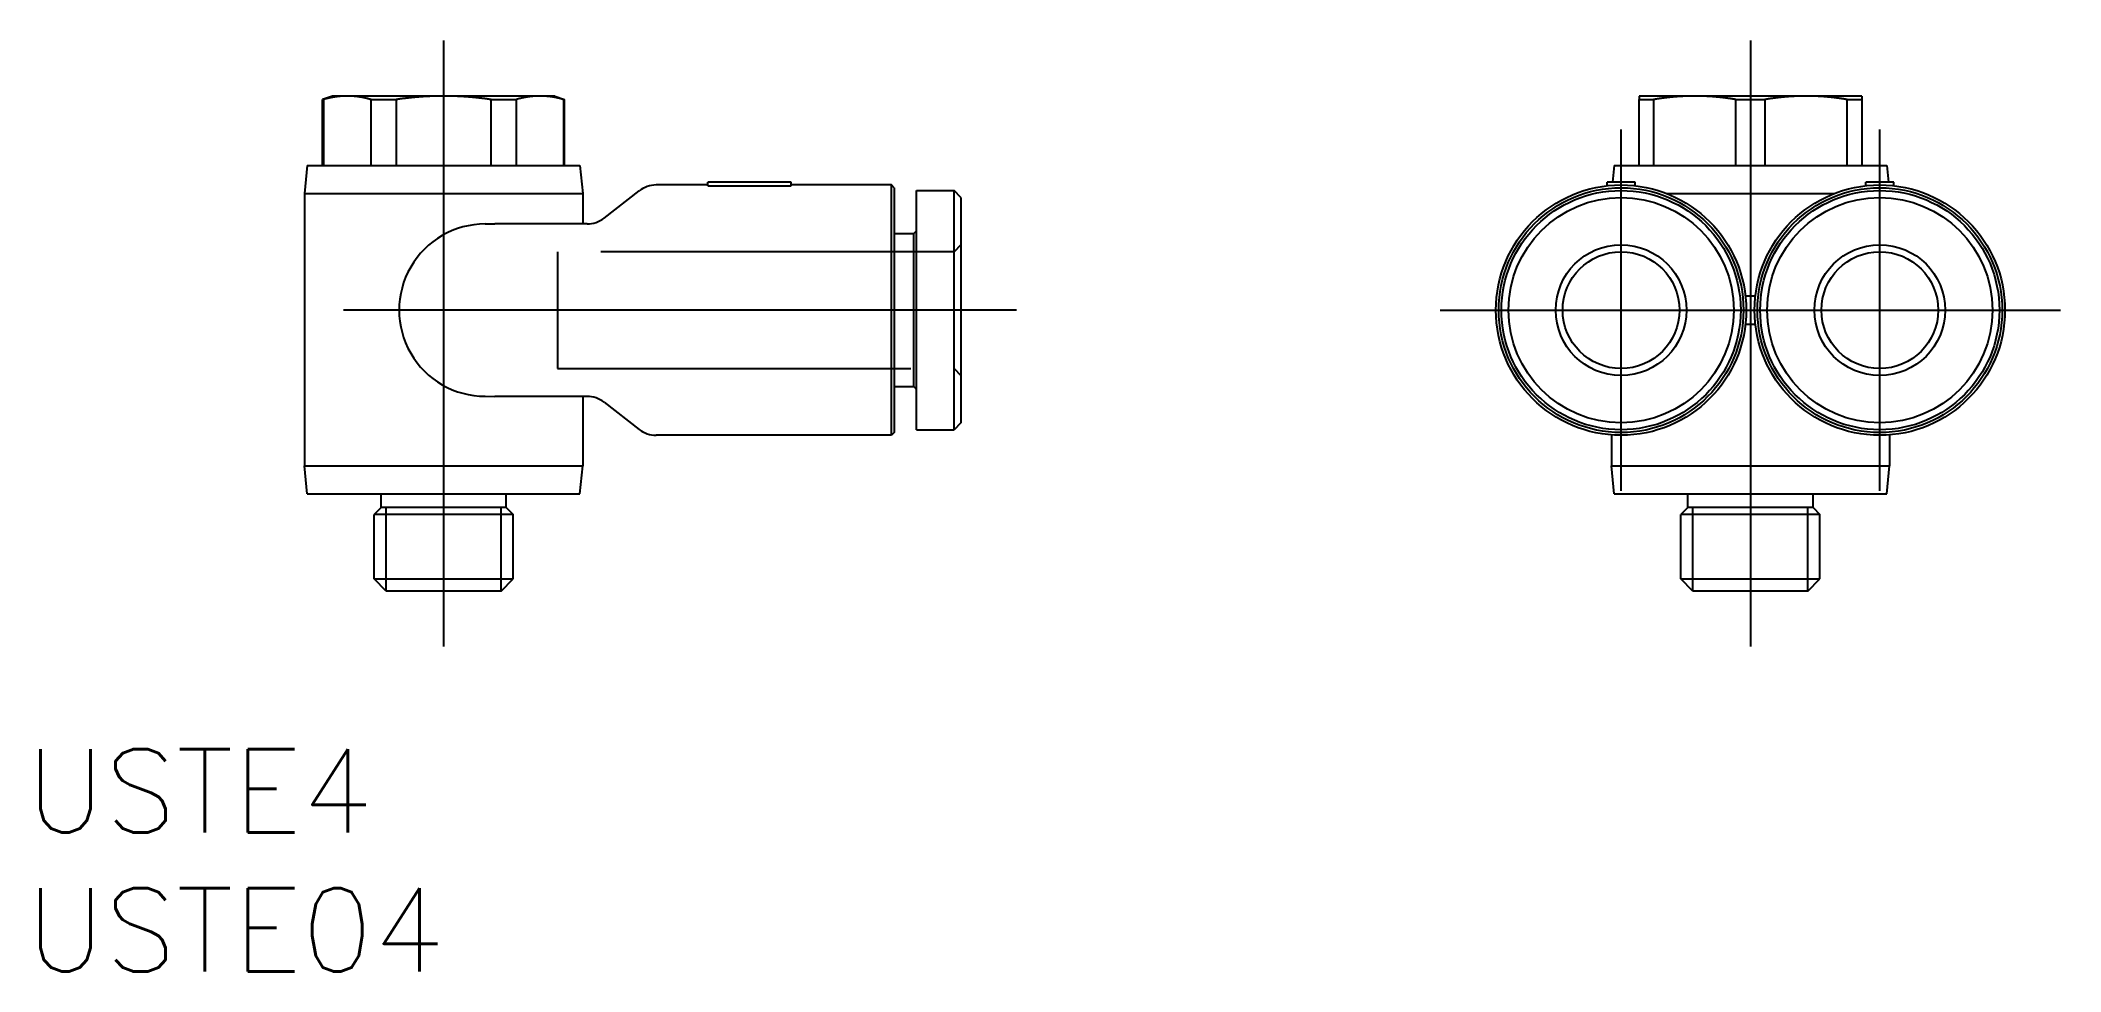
# Model space of a CAD drawing. Extents: x -33.1 to 39.5, y -23.8 to 9.7.
import ezdxf

# ---------------------------------------------------------------- set-up
doc = ezdxf.new("R2010")
doc.units = 0
doc.linetypes.add('CENTER', pattern=[50.8, 31.75, -6.35, 6.35, -6.35])
doc.linetypes.add('DASHED', pattern=[19.05, 12.7, -6.35])
doc.layers.get('0').update_dxf_attribs({"linetype": 'CONTINUOUS'})
doc.layers.add('CENTER', color=1, linetype='CENTER')
doc.styles.get("Standard").update_dxf_attribs({"font": 'txt.shx', "height": 3, "bigfont": 'bigfont.shx'})

msp = doc.modelspace()

# ---------------------------------------------------------------- linework, layer by layer
at = {"color": 7, "linetype": 'CONTINUOUS'}
for p, q in [((-22.6, 7.7), (-22.95, 7.573)), ((-22.95, 5.2), (-22.95, 7.573)), ((-22.95, 7.573), (-22.919, 7.573)), ((-22.919, 7.573), (-22.919, 5.2)), ((-22.064, 7.7), (-22.6, 7.7)), ((-18.6, 7.7), (-22.064, 7.7)), ((-21.209, 5.2), (-21.209, 7.573)), ((-21.209, 7.573), (-20.31, 7.573)), ((-20.31, 7.573), (-20.31, 5.2)), ((-15.136, 7.7), (-18.6, 7.7)), ((-16.89, 5.2), (-16.89, 7.573)), ((-16.89, 7.573), (-15.991, 7.573)), ((-15.991, 7.573), (-15.991, 5.2)), ((-14.6, 7.7), (-15.136, 7.7)), ((-14.6, 7.7), (-14.25, 7.573)), ((-14.281, 5.2), (-14.281, 7.573)), ((-14.281, 7.573), (-14.25, 7.573)), ((-14.25, 5.2), (-14.25, 7.573)), ((26.381, 7.7), (24.381, 7.7)), ((24.381, 7.7), (24.381, 7.573)), ((24.381, 5.2), (24.381, 7.573)), ((24.381, 7.573), (24.9, 7.573)), ((24.9, 7.573), (24.9, 5.2)), ((30.381, 7.7), (26.381, 7.7)), ((27.861, 5.2), (27.861, 7.573)), ((27.861, 7.573), (28.9, 7.573)), ((28.9, 7.573), (28.9, 5.2)), ((32.381, 7.7), (30.381, 7.7)), ((31.861, 5.2), (31.861, 7.573)), ((31.861, 7.573), (32.381, 7.573)), ((32.381, 7.7), (32.381, 7.573)), ((32.381, 7.573), (32.381, 5.2)), ((-23.5, 5.2), (-23.6, 4.2)), ((-23.5, 5.2), (-13.7, 5.2)), ((-13.7, 5.2), (-13.6, 4.2)), ((23.481, 5.2), (23.421, 4.6)), ((23.481, 5.2), (33.281, 5.2)), ((33.281, 5.2), (33.341, 4.6)), ((-9.1, 4.5), (-10.957, 4.5)), ((-6.1, 4.6), (-9.1, 4.6)), ((-9.1, 4.472), (-9.1, 4.6)), ((-9.1, 4.472), (-6.1, 4.472)), ((-6.1, 4.472), (-6.1, 4.6)), ((-2.5, 4.5), (-6.1, 4.5)), ((-2.5, -4.5), (-2.5, 4.5)), ((-2.4, 4.4), (-2.5, 4.5)), ((-2.4, 4.4), (-2.4, -4.4)), ((24.231, 4.6), (23.231, 4.6)), ((23.231, 4.472), (23.231, 4.6)), ((24.231, 4.472), (24.231, 4.6)), ((33.531, 4.6), (32.531, 4.6)), ((32.531, 4.472), (32.531, 4.6)), ((33.531, 4.472), (33.531, 4.6)), ((-23.6, 4.2), (-23.6, -5.6)), ((-23.6, 4.2), (-13.6, 4.2)), ((-13.6, 4.2), (-13.6, 3.1)), ((-12.829, 3.311), (-11.571, 4.289)), ((-1.6, -4.3), (-1.6, 4.3)), ((-1.6, 4.3), (-0.25, 4.3)), ((-0.25, -4.3), (-0.25, 4.3)), ((0, 4.05), (-0.25, 4.3)), ((0, 4.05), (0, -4.05)), ((25.346, 4.2), (31.415, 4.2)), ((-17.1, 3.098), (-16.762, 3.1)), ((-13.443, 3.1), (-16.762, 3.1)), ((-2.4, 2.75), (-1.7, 2.75)), ((-1.7, 2.75), (-1.6, 2.85)), ((-1.7, -2.75), (-1.7, 2.75)), ((28.559, 0.5), (28.203, 0.5)), ((28.203, -0.5), (28.559, -0.5)), ((-2.4, -2.75), (-1.7, -2.75)), ((-1.7, -2.75), (-1.6, -2.85)), ((-17.1, -3.098), (-16.762, -3.1)), ((-13.443, -3.1), (-16.762, -3.1)), ((-13.6, -3.1), (-13.6, -5.6)), ((-12.829, -3.311), (-11.571, -4.289)), ((-1.6, -4.3), (-0.25, -4.3)), ((0, -4.05), (-0.25, -4.3)), ((-2.5, -4.5), (-10.957, -4.5)), ((-2.4, -4.4), (-2.5, -4.5)), ((23.381, -4.486), (23.381, -5.6)), ((33.381, -4.486), (33.381, -5.6)), ((-23.6, -5.6), (-13.6, -5.6)), ((-23.5, -6.6), (-23.6, -5.6)), ((-13.7, -6.6), (-13.6, -5.6)), ((23.381, -5.6), (33.381, -5.6)), ((23.481, -6.6), (23.381, -5.6)), ((33.281, -6.6), (33.381, -5.6)), ((-23.5, -6.6), (-13.7, -6.6)), ((-20.85, -7.1), (-21.1, -7.35)), ((-20.85, -7.1), (-20.85, -6.6)), ((-16.35, -7.1), (-20.85, -7.1)), ((-16.35, -7.1), (-16.35, -6.6)), ((-16.35, -7.1), (-16.1, -7.35)), ((23.481, -6.6), (33.281, -6.6)), ((26.131, -7.1), (25.881, -7.35)), ((26.131, -7.1), (26.131, -6.6)), ((30.631, -7.1), (26.131, -7.1)), ((30.631, -7.1), (30.631, -6.6)), ((30.631, -7.1), (30.881, -7.35)), ((-16.1, -7.35), (-21.1, -7.35)), ((-21.1, -9.667), (-21.1, -7.35)), ((-16.1, -9.667), (-16.1, -7.35)), ((30.881, -7.35), (25.881, -7.35)), ((25.881, -9.667), (25.881, -7.35)), ((30.881, -9.667), (30.881, -7.35)), ((-21.1, -9.667), (-16.1, -9.667)), ((-20.667, -10.1), (-21.1, -9.667)), ((-16.533, -10.1), (-20.667, -10.1)), ((-16.533, -10.1), (-16.1, -9.667)), ((25.881, -9.667), (30.881, -9.667)), ((26.314, -10.1), (25.881, -9.667)), ((30.448, -10.1), (26.314, -10.1)), ((30.448, -10.1), (30.881, -9.667))]:
    msp.add_line(p, q, dxfattribs=at)
at = {"color": 3, "linetype": 'DASHED'}
for p, q in [((0, 2.35), (-0.25, 2.1)), ((-0.25, 2.1), (-14.5, 2.1)), ((-14.5, 2.1), (-14.5, -2.1)), ((-14.5, -2.1), (-0.25, -2.1)), ((-0.25, -2.1), (0, -2.35))]:
    msp.add_line(p, q, dxfattribs=at)
at = {"color": 3, "linetype": 'CONTINUOUS'}
for p, q in [((-20.667, -10.1), (-20.667, -7.1)), ((-16.533, -10.1), (-16.533, -7.1)), ((26.314, -10.1), (26.314, -7.1)), ((30.448, -10.1), (30.448, -7.1))]:
    msp.add_line(p, q, dxfattribs=at)
at = {"color": 7}
for points in [[(-22.064, 7.7, 0), (-22.073, 7.7, 0), (-22.082, 7.7, 0), (-22.091, 7.7, 0), (-22.101, 7.7, 0), (-22.11, 7.7, 0), (-22.119, 7.699, 0), (-22.128, 7.699, 0), (-22.137, 7.699, 0), (-22.146, 7.699, 0), (-22.155, 7.699, 0), (-22.164, 7.698, 0), (-22.173, 7.698, 0), (-22.182, 7.697, 0), (-22.191, 7.697, 0), (-22.2, 7.697, 0), (-22.209, 7.696, 0), (-22.218, 7.696, 0), (-22.227, 7.695, 0), (-22.236, 7.695, 0), (-22.245, 7.694, 0), (-22.254, 7.693, 0), (-22.263, 7.693, 0), (-22.272, 7.692, 0), (-22.281, 7.691, 0), (-22.29, 7.691, 0), (-22.299, 7.69, 0), (-22.308, 7.689, 0), (-22.317, 7.688, 0), (-22.326, 7.688, 0), (-22.334, 7.687, 0), (-22.343, 7.686, 0), (-22.352, 7.685, 0), (-22.361, 7.684, 0), (-22.37, 7.683, 0), (-22.379, 7.682, 0), (-22.388, 7.681, 0), (-22.397, 7.68, 0), (-22.406, 7.679, 0), (-22.415, 7.678, 0), (-22.424, 7.677, 0), (-22.432, 7.676, 0), (-22.441, 7.674, 0), (-22.45, 7.673, 0), (-22.459, 7.672, 0), (-22.468, 7.671, 0), (-22.477, 7.669, 0), (-22.486, 7.668, 0), (-22.495, 7.667, 0), (-22.504, 7.665, 0), (-22.512, 7.664, 0), (-22.521, 7.662, 0), (-22.53, 7.661, 0), (-22.539, 7.659, 0), (-22.548, 7.658, 0), (-22.557, 7.656, 0), (-22.566, 7.655, 0), (-22.575, 7.653, 0), (-22.584, 7.652, 0), (-22.593, 7.65, 0), (-22.602, 7.648, 0), (-22.611, 7.647, 0), (-22.62, 7.645, 0), (-22.629, 7.643, 0), (-22.637, 7.641, 0), (-22.646, 7.64, 0), (-22.655, 7.638, 0), (-22.664, 7.636, 0), (-22.673, 7.634, 0), (-22.682, 7.632, 0), (-22.691, 7.63, 0), (-22.7, 7.628, 0), (-22.709, 7.626, 0), (-22.718, 7.624, 0), (-22.727, 7.622, 0), (-22.736, 7.62, 0), (-22.745, 7.618, 0), (-22.755, 7.616, 0), (-22.764, 7.614, 0), (-22.773, 7.611, 0), (-22.782, 7.609, 0), (-22.791, 7.607, 0), (-22.8, 7.605, 0), (-22.809, 7.602, 0), (-22.818, 7.6, 0), (-22.827, 7.598, 0), (-22.836, 7.595, 0), (-22.845, 7.593, 0), (-22.855, 7.59, 0), (-22.864, 7.588, 0), (-22.873, 7.585, 0), (-22.882, 7.583, 0), (-22.891, 7.58, 0), (-22.9, 7.578, 0), (-22.91, 7.575, 0), (-22.919, 7.573, 0)], [(-21.209, 7.573, 0), (-21.219, 7.575, 0), (-21.228, 7.578, 0), (-21.237, 7.58, 0), (-21.246, 7.583, 0), (-21.255, 7.585, 0), (-21.265, 7.588, 0), (-21.274, 7.59, 0), (-21.283, 7.593, 0), (-21.292, 7.595, 0), (-21.301, 7.598, 0), (-21.31, 7.6, 0), (-21.319, 7.602, 0), (-21.328, 7.605, 0), (-21.337, 7.607, 0), (-21.346, 7.609, 0), (-21.356, 7.611, 0), (-21.365, 7.614, 0), (-21.374, 7.616, 0), (-21.383, 7.618, 0), (-21.392, 7.62, 0), (-21.401, 7.622, 0), (-21.41, 7.624, 0), (-21.419, 7.626, 0), (-21.428, 7.628, 0), (-21.437, 7.63, 0), (-21.446, 7.632, 0), (-21.455, 7.634, 0), (-21.464, 7.636, 0), (-21.473, 7.638, 0), (-21.482, 7.64, 0), (-21.491, 7.641, 0), (-21.5, 7.643, 0), (-21.509, 7.645, 0), (-21.517, 7.647, 0), (-21.526, 7.648, 0), (-21.535, 7.65, 0), (-21.544, 7.652, 0), (-21.553, 7.653, 0), (-21.562, 7.655, 0), (-21.571, 7.656, 0), (-21.58, 7.658, 0), (-21.589, 7.659, 0), (-21.598, 7.661, 0), (-21.607, 7.662, 0), (-21.616, 7.664, 0), (-21.625, 7.665, 0), (-21.634, 7.667, 0), (-21.642, 7.668, 0), (-21.651, 7.669, 0), (-21.66, 7.671, 0), (-21.669, 7.672, 0), (-21.678, 7.673, 0), (-21.687, 7.674, 0), (-21.696, 7.676, 0), (-21.705, 7.677, 0), (-21.714, 7.678, 0), (-21.723, 7.679, 0), (-21.731, 7.68, 0), (-21.74, 7.681, 0), (-21.749, 7.682, 0), (-21.758, 7.683, 0), (-21.767, 7.684, 0), (-21.776, 7.685, 0), (-21.785, 7.686, 0), (-21.794, 7.687, 0), (-21.803, 7.688, 0), (-21.812, 7.688, 0), (-21.821, 7.689, 0), (-21.829, 7.69, 0), (-21.838, 7.691, 0), (-21.847, 7.691, 0), (-21.856, 7.692, 0), (-21.865, 7.693, 0), (-21.874, 7.693, 0), (-21.883, 7.694, 0), (-21.892, 7.695, 0), (-21.901, 7.695, 0), (-21.91, 7.696, 0), (-21.919, 7.696, 0), (-21.928, 7.697, 0), (-21.937, 7.697, 0), (-21.946, 7.697, 0), (-21.955, 7.698, 0), (-21.964, 7.698, 0), (-21.973, 7.699, 0), (-21.982, 7.699, 0), (-21.991, 7.699, 0), (-22, 7.699, 0), (-22.009, 7.699, 0), (-22.018, 7.7, 0), (-22.028, 7.7, 0), (-22.037, 7.7, 0), (-22.046, 7.7, 0), (-22.055, 7.7, 0), (-22.064, 7.7, 0)], [(-18.6, 7.7, 0), (-18.618, 7.7, 0), (-18.637, 7.7, 0), (-18.655, 7.7, 0), (-18.673, 7.7, 0), (-18.691, 7.7, 0), (-18.709, 7.699, 0), (-18.727, 7.699, 0), (-18.745, 7.699, 0), (-18.764, 7.699, 0), (-18.782, 7.699, 0), (-18.8, 7.698, 0), (-18.818, 7.698, 0), (-18.836, 7.697, 0), (-18.854, 7.697, 0), (-18.872, 7.697, 0), (-18.89, 7.696, 0), (-18.908, 7.696, 0), (-18.926, 7.695, 0), (-18.944, 7.695, 0), (-18.962, 7.694, 0), (-18.98, 7.693, 0), (-18.998, 7.693, 0), (-19.015, 7.692, 0), (-19.033, 7.691, 0), (-19.051, 7.691, 0), (-19.069, 7.69, 0), (-19.087, 7.689, 0), (-19.105, 7.688, 0), (-19.123, 7.688, 0), (-19.141, 7.687, 0), (-19.158, 7.686, 0), (-19.176, 7.685, 0), (-19.194, 7.684, 0), (-19.212, 7.683, 0), (-19.23, 7.682, 0), (-19.247, 7.681, 0), (-19.265, 7.68, 0), (-19.283, 7.679, 0), (-19.301, 7.678, 0), (-19.319, 7.677, 0), (-19.337, 7.676, 0), (-19.354, 7.674, 0), (-19.372, 7.673, 0), (-19.39, 7.672, 0), (-19.408, 7.671, 0), (-19.426, 7.669, 0), (-19.443, 7.668, 0), (-19.461, 7.667, 0), (-19.479, 7.665, 0), (-19.497, 7.664, 0), (-19.515, 7.662, 0), (-19.532, 7.661, 0), (-19.55, 7.659, 0), (-19.568, 7.658, 0), (-19.586, 7.656, 0), (-19.604, 7.655, 0), (-19.622, 7.653, 0), (-19.64, 7.652, 0), (-19.657, 7.65, 0), (-19.675, 7.648, 0), (-19.693, 7.647, 0), (-19.711, 7.645, 0), (-19.729, 7.643, 0), (-19.747, 7.641, 0), (-19.765, 7.64, 0), (-19.783, 7.638, 0), (-19.801, 7.636, 0), (-19.819, 7.634, 0), (-19.837, 7.632, 0), (-19.855, 7.63, 0), (-19.873, 7.628, 0), (-19.891, 7.626, 0), (-19.909, 7.624, 0), (-19.927, 7.622, 0), (-19.945, 7.62, 0), (-19.963, 7.618, 0), (-19.981, 7.616, 0), (-19.999, 7.614, 0), (-20.017, 7.611, 0), (-20.035, 7.609, 0), (-20.053, 7.607, 0), (-20.072, 7.605, 0), (-20.09, 7.602, 0), (-20.108, 7.6, 0), (-20.126, 7.598, 0), (-20.144, 7.595, 0), (-20.163, 7.593, 0), (-20.181, 7.59, 0), (-20.199, 7.588, 0), (-20.218, 7.585, 0), (-20.236, 7.583, 0), (-20.254, 7.58, 0), (-20.273, 7.578, 0), (-20.291, 7.575, 0), (-20.309, 7.573, 0)], [(-16.89, 7.573, 0), (-16.909, 7.575, 0), (-16.927, 7.578, 0), (-16.946, 7.58, 0), (-16.964, 7.583, 0), (-16.983, 7.585, 0), (-17.001, 7.588, 0), (-17.019, 7.59, 0), (-17.037, 7.593, 0), (-17.056, 7.595, 0), (-17.074, 7.598, 0), (-17.092, 7.6, 0), (-17.11, 7.602, 0), (-17.128, 7.605, 0), (-17.147, 7.607, 0), (-17.165, 7.609, 0), (-17.183, 7.611, 0), (-17.201, 7.614, 0), (-17.219, 7.616, 0), (-17.237, 7.618, 0), (-17.255, 7.62, 0), (-17.273, 7.622, 0), (-17.291, 7.624, 0), (-17.309, 7.626, 0), (-17.327, 7.628, 0), (-17.345, 7.63, 0), (-17.363, 7.632, 0), (-17.381, 7.634, 0), (-17.399, 7.636, 0), (-17.417, 7.638, 0), (-17.435, 7.64, 0), (-17.453, 7.641, 0), (-17.471, 7.643, 0), (-17.489, 7.645, 0), (-17.507, 7.647, 0), (-17.525, 7.648, 0), (-17.543, 7.65, 0), (-17.561, 7.652, 0), (-17.578, 7.653, 0), (-17.596, 7.655, 0), (-17.614, 7.656, 0), (-17.632, 7.658, 0), (-17.65, 7.659, 0), (-17.668, 7.661, 0), (-17.685, 7.662, 0), (-17.703, 7.664, 0), (-17.721, 7.665, 0), (-17.739, 7.667, 0), (-17.757, 7.668, 0), (-17.774, 7.669, 0), (-17.792, 7.671, 0), (-17.81, 7.672, 0), (-17.828, 7.673, 0), (-17.846, 7.674, 0), (-17.863, 7.676, 0), (-17.881, 7.677, 0), (-17.899, 7.678, 0), (-17.917, 7.679, 0), (-17.935, 7.68, 0), (-17.953, 7.681, 0), (-17.97, 7.682, 0), (-17.988, 7.683, 0), (-18.006, 7.684, 0), (-18.024, 7.685, 0), (-18.042, 7.686, 0), (-18.059, 7.687, 0), (-18.077, 7.688, 0), (-18.095, 7.688, 0), (-18.113, 7.689, 0), (-18.131, 7.69, 0), (-18.149, 7.691, 0), (-18.167, 7.691, 0), (-18.184, 7.692, 0), (-18.202, 7.693, 0), (-18.22, 7.693, 0), (-18.238, 7.694, 0), (-18.256, 7.695, 0), (-18.274, 7.695, 0), (-18.292, 7.696, 0), (-18.31, 7.696, 0), (-18.328, 7.697, 0), (-18.346, 7.697, 0), (-18.364, 7.697, 0), (-18.382, 7.698, 0), (-18.4, 7.698, 0), (-18.418, 7.699, 0), (-18.436, 7.699, 0), (-18.454, 7.699, 0), (-18.473, 7.699, 0), (-18.491, 7.699, 0), (-18.509, 7.7, 0), (-18.527, 7.7, 0), (-18.545, 7.7, 0), (-18.564, 7.7, 0), (-18.582, 7.7, 0), (-18.6, 7.7, 0)], [(-15.136, 7.7, 0), (-15.145, 7.7, 0), (-15.154, 7.7, 0), (-15.163, 7.7, 0), (-15.172, 7.7, 0), (-15.181, 7.7, 0), (-15.191, 7.699, 0), (-15.2, 7.699, 0), (-15.209, 7.699, 0), (-15.218, 7.699, 0), (-15.227, 7.699, 0), (-15.236, 7.698, 0), (-15.245, 7.698, 0), (-15.254, 7.697, 0), (-15.263, 7.697, 0), (-15.272, 7.697, 0), (-15.281, 7.696, 0), (-15.29, 7.696, 0), (-15.299, 7.695, 0), (-15.308, 7.695, 0), (-15.317, 7.694, 0), (-15.326, 7.693, 0), (-15.335, 7.693, 0), (-15.344, 7.692, 0), (-15.353, 7.691, 0), (-15.361, 7.691, 0), (-15.37, 7.69, 0), (-15.379, 7.689, 0), (-15.388, 7.688, 0), (-15.397, 7.688, 0), (-15.406, 7.687, 0), (-15.415, 7.686, 0), (-15.424, 7.685, 0), (-15.433, 7.684, 0), (-15.442, 7.683, 0), (-15.451, 7.682, 0), (-15.46, 7.681, 0), (-15.469, 7.68, 0), (-15.477, 7.679, 0), (-15.486, 7.678, 0), (-15.495, 7.677, 0), (-15.504, 7.676, 0), (-15.513, 7.674, 0), (-15.522, 7.673, 0), (-15.531, 7.672, 0), (-15.54, 7.671, 0), (-15.549, 7.669, 0), (-15.558, 7.668, 0), (-15.566, 7.667, 0), (-15.575, 7.665, 0), (-15.584, 7.664, 0), (-15.593, 7.662, 0), (-15.602, 7.661, 0), (-15.611, 7.659, 0), (-15.62, 7.658, 0), (-15.629, 7.656, 0), (-15.638, 7.655, 0), (-15.647, 7.653, 0), (-15.656, 7.652, 0), (-15.665, 7.65, 0), (-15.674, 7.648, 0), (-15.682, 7.647, 0), (-15.691, 7.645, 0), (-15.7, 7.643, 0), (-15.709, 7.641, 0), (-15.718, 7.64, 0), (-15.727, 7.638, 0), (-15.736, 7.636, 0), (-15.745, 7.634, 0), (-15.754, 7.632, 0), (-15.763, 7.63, 0), (-15.772, 7.628, 0), (-15.781, 7.626, 0), (-15.79, 7.624, 0), (-15.799, 7.622, 0), (-15.808, 7.62, 0), (-15.817, 7.618, 0), (-15.826, 7.616, 0), (-15.835, 7.614, 0), (-15.844, 7.611, 0), (-15.854, 7.609, 0), (-15.863, 7.607, 0), (-15.872, 7.605, 0), (-15.881, 7.602, 0), (-15.89, 7.6, 0), (-15.899, 7.598, 0), (-15.908, 7.595, 0), (-15.917, 7.593, 0), (-15.926, 7.59, 0), (-15.935, 7.588, 0), (-15.945, 7.585, 0), (-15.954, 7.583, 0), (-15.963, 7.58, 0), (-15.972, 7.578, 0), (-15.981, 7.575, 0), (-15.991, 7.573, 0)], [(-14.281, 7.573, 0), (-14.29, 7.575, 0), (-14.3, 7.578, 0), (-14.309, 7.58, 0), (-14.318, 7.583, 0), (-14.327, 7.585, 0), (-14.336, 7.588, 0), (-14.345, 7.59, 0), (-14.355, 7.593, 0), (-14.364, 7.595, 0), (-14.373, 7.598, 0), (-14.382, 7.6, 0), (-14.391, 7.602, 0), (-14.4, 7.605, 0), (-14.409, 7.607, 0), (-14.418, 7.609, 0), (-14.427, 7.611, 0), (-14.436, 7.614, 0), (-14.445, 7.616, 0), (-14.454, 7.618, 0), (-14.464, 7.62, 0), (-14.473, 7.622, 0), (-14.482, 7.624, 0), (-14.491, 7.626, 0), (-14.5, 7.628, 0), (-14.509, 7.63, 0), (-14.518, 7.632, 0), (-14.527, 7.634, 0), (-14.536, 7.636, 0), (-14.544, 7.638, 0), (-14.553, 7.64, 0), (-14.562, 7.641, 0), (-14.571, 7.643, 0), (-14.58, 7.645, 0), (-14.589, 7.647, 0), (-14.598, 7.648, 0), (-14.607, 7.65, 0), (-14.616, 7.652, 0), (-14.625, 7.653, 0), (-14.634, 7.655, 0), (-14.643, 7.656, 0), (-14.652, 7.658, 0), (-14.661, 7.659, 0), (-14.67, 7.661, 0), (-14.679, 7.662, 0), (-14.688, 7.664, 0), (-14.696, 7.665, 0), (-14.705, 7.667, 0), (-14.714, 7.668, 0), (-14.723, 7.669, 0), (-14.732, 7.671, 0), (-14.741, 7.672, 0), (-14.75, 7.673, 0), (-14.759, 7.674, 0), (-14.768, 7.676, 0), (-14.777, 7.677, 0), (-14.785, 7.678, 0), (-14.794, 7.679, 0), (-14.803, 7.68, 0), (-14.812, 7.681, 0), (-14.821, 7.682, 0), (-14.83, 7.683, 0), (-14.839, 7.684, 0), (-14.848, 7.685, 0), (-14.857, 7.686, 0), (-14.866, 7.687, 0), (-14.874, 7.688, 0), (-14.883, 7.688, 0), (-14.892, 7.689, 0), (-14.901, 7.69, 0), (-14.91, 7.691, 0), (-14.919, 7.691, 0), (-14.928, 7.692, 0), (-14.937, 7.693, 0), (-14.946, 7.693, 0), (-14.955, 7.694, 0), (-14.964, 7.695, 0), (-14.973, 7.695, 0), (-14.982, 7.696, 0), (-14.991, 7.696, 0), (-15, 7.697, 0), (-15.009, 7.697, 0), (-15.018, 7.697, 0), (-15.027, 7.698, 0), (-15.036, 7.698, 0), (-15.045, 7.699, 0), (-15.054, 7.699, 0), (-15.063, 7.699, 0), (-15.072, 7.699, 0), (-15.081, 7.699, 0), (-15.09, 7.7, 0), (-15.099, 7.7, 0), (-15.108, 7.7, 0), (-15.118, 7.7, 0), (-15.127, 7.7, 0), (-15.136, 7.7, 0)], [(26.381, 7.7, 0), (26.365, 7.7, 0), (26.349, 7.7, 0), (26.334, 7.7, 0), (26.318, 7.7, 0), (26.302, 7.7, 0), (26.286, 7.699, 0), (26.271, 7.699, 0), (26.255, 7.699, 0), (26.239, 7.699, 0), (26.224, 7.699, 0), (26.208, 7.698, 0), (26.192, 7.698, 0), (26.177, 7.697, 0), (26.161, 7.697, 0), (26.145, 7.697, 0), (26.13, 7.696, 0), (26.114, 7.696, 0), (26.099, 7.695, 0), (26.083, 7.695, 0), (26.068, 7.694, 0), (26.052, 7.693, 0), (26.037, 7.693, 0), (26.021, 7.692, 0), (26.006, 7.691, 0), (25.99, 7.691, 0), (25.975, 7.69, 0), (25.959, 7.689, 0), (25.944, 7.688, 0), (25.928, 7.688, 0), (25.913, 7.687, 0), (25.897, 7.686, 0), (25.882, 7.685, 0), (25.866, 7.684, 0), (25.851, 7.683, 0), (25.836, 7.682, 0), (25.82, 7.681, 0), (25.805, 7.68, 0), (25.789, 7.679, 0), (25.774, 7.678, 0), (25.758, 7.677, 0), (25.743, 7.676, 0), (25.728, 7.674, 0), (25.712, 7.673, 0), (25.697, 7.672, 0), (25.681, 7.671, 0), (25.666, 7.669, 0), (25.651, 7.668, 0), (25.635, 7.667, 0), (25.62, 7.665, 0), (25.604, 7.664, 0), (25.589, 7.662, 0), (25.573, 7.661, 0), (25.558, 7.659, 0), (25.543, 7.658, 0), (25.527, 7.656, 0), (25.512, 7.655, 0), (25.496, 7.653, 0), (25.481, 7.652, 0), (25.465, 7.65, 0), (25.45, 7.648, 0), (25.434, 7.647, 0), (25.419, 7.645, 0), (25.403, 7.643, 0), (25.388, 7.641, 0), (25.372, 7.64, 0), (25.357, 7.638, 0), (25.341, 7.636, 0), (25.326, 7.634, 0), (25.31, 7.632, 0), (25.294, 7.63, 0), (25.279, 7.628, 0), (25.263, 7.626, 0), (25.248, 7.624, 0), (25.232, 7.622, 0), (25.216, 7.62, 0), (25.201, 7.618, 0), (25.185, 7.616, 0), (25.169, 7.614, 0), (25.154, 7.611, 0), (25.138, 7.609, 0), (25.122, 7.607, 0), (25.107, 7.605, 0), (25.091, 7.602, 0), (25.075, 7.6, 0), (25.059, 7.598, 0), (25.044, 7.595, 0), (25.028, 7.593, 0), (25.012, 7.59, 0), (24.996, 7.588, 0), (24.98, 7.585, 0), (24.964, 7.583, 0), (24.948, 7.58, 0), (24.932, 7.578, 0), (24.916, 7.575, 0), (24.9, 7.573, 0)], [(27.861, 7.573, 0), (27.845, 7.575, 0), (27.829, 7.578, 0), (27.814, 7.58, 0), (27.798, 7.583, 0), (27.782, 7.585, 0), (27.766, 7.588, 0), (27.75, 7.59, 0), (27.734, 7.593, 0), (27.718, 7.595, 0), (27.703, 7.598, 0), (27.687, 7.6, 0), (27.671, 7.602, 0), (27.655, 7.605, 0), (27.64, 7.607, 0), (27.624, 7.609, 0), (27.608, 7.611, 0), (27.592, 7.614, 0), (27.577, 7.616, 0), (27.561, 7.618, 0), (27.545, 7.62, 0), (27.53, 7.622, 0), (27.514, 7.624, 0), (27.499, 7.626, 0), (27.483, 7.628, 0), (27.467, 7.63, 0), (27.452, 7.632, 0), (27.436, 7.634, 0), (27.421, 7.636, 0), (27.405, 7.638, 0), (27.39, 7.64, 0), (27.374, 7.641, 0), (27.359, 7.643, 0), (27.343, 7.645, 0), (27.328, 7.647, 0), (27.312, 7.648, 0), (27.297, 7.65, 0), (27.281, 7.652, 0), (27.266, 7.653, 0), (27.25, 7.655, 0), (27.235, 7.656, 0), (27.219, 7.658, 0), (27.204, 7.659, 0), (27.189, 7.661, 0), (27.173, 7.662, 0), (27.158, 7.664, 0), (27.142, 7.665, 0), (27.127, 7.667, 0), (27.111, 7.668, 0), (27.096, 7.669, 0), (27.081, 7.671, 0), (27.065, 7.672, 0), (27.05, 7.673, 0), (27.034, 7.674, 0), (27.019, 7.676, 0), (27.003, 7.677, 0), (26.988, 7.678, 0), (26.973, 7.679, 0), (26.957, 7.68, 0), (26.942, 7.681, 0), (26.926, 7.682, 0), (26.911, 7.683, 0), (26.895, 7.684, 0), (26.88, 7.685, 0), (26.864, 7.686, 0), (26.849, 7.687, 0), (26.834, 7.688, 0), (26.818, 7.688, 0), (26.803, 7.689, 0), (26.787, 7.69, 0), (26.772, 7.691, 0), (26.756, 7.691, 0), (26.741, 7.692, 0), (26.725, 7.693, 0), (26.71, 7.693, 0), (26.694, 7.694, 0), (26.679, 7.695, 0), (26.663, 7.695, 0), (26.648, 7.696, 0), (26.632, 7.696, 0), (26.616, 7.697, 0), (26.601, 7.697, 0), (26.585, 7.697, 0), (26.57, 7.698, 0), (26.554, 7.698, 0), (26.538, 7.699, 0), (26.523, 7.699, 0), (26.507, 7.699, 0), (26.491, 7.699, 0), (26.476, 7.699, 0), (26.46, 7.7, 0), (26.444, 7.7, 0), (26.428, 7.7, 0), (26.413, 7.7, 0), (26.397, 7.7, 0), (26.381, 7.7, 0)], [(30.381, 7.7, 0), (30.365, 7.7, 0), (30.349, 7.7, 0), (30.334, 7.7, 0), (30.318, 7.7, 0), (30.302, 7.7, 0), (30.286, 7.699, 0), (30.271, 7.699, 0), (30.255, 7.699, 0), (30.239, 7.699, 0), (30.224, 7.699, 0), (30.208, 7.698, 0), (30.192, 7.698, 0), (30.177, 7.697, 0), (30.161, 7.697, 0), (30.145, 7.697, 0), (30.13, 7.696, 0), (30.114, 7.696, 0), (30.099, 7.695, 0), (30.083, 7.695, 0), (30.068, 7.694, 0), (30.052, 7.693, 0), (30.037, 7.693, 0), (30.021, 7.692, 0), (30.006, 7.691, 0), (29.99, 7.691, 0), (29.975, 7.69, 0), (29.959, 7.689, 0), (29.944, 7.688, 0), (29.928, 7.688, 0), (29.913, 7.687, 0), (29.897, 7.686, 0), (29.882, 7.685, 0), (29.866, 7.684, 0), (29.851, 7.683, 0), (29.836, 7.682, 0), (29.82, 7.681, 0), (29.805, 7.68, 0), (29.789, 7.679, 0), (29.774, 7.678, 0), (29.758, 7.677, 0), (29.743, 7.676, 0), (29.728, 7.674, 0), (29.712, 7.673, 0), (29.697, 7.672, 0), (29.681, 7.671, 0), (29.666, 7.669, 0), (29.651, 7.668, 0), (29.635, 7.667, 0), (29.62, 7.665, 0), (29.604, 7.664, 0), (29.589, 7.662, 0), (29.573, 7.661, 0), (29.558, 7.659, 0), (29.543, 7.658, 0), (29.527, 7.656, 0), (29.512, 7.655, 0), (29.496, 7.653, 0), (29.481, 7.652, 0), (29.465, 7.65, 0), (29.45, 7.648, 0), (29.434, 7.647, 0), (29.419, 7.645, 0), (29.403, 7.643, 0), (29.388, 7.641, 0), (29.372, 7.64, 0), (29.357, 7.638, 0), (29.341, 7.636, 0), (29.326, 7.634, 0), (29.31, 7.632, 0), (29.294, 7.63, 0), (29.279, 7.628, 0), (29.263, 7.626, 0), (29.248, 7.624, 0), (29.232, 7.622, 0), (29.216, 7.62, 0), (29.201, 7.618, 0), (29.185, 7.616, 0), (29.169, 7.614, 0), (29.154, 7.611, 0), (29.138, 7.609, 0), (29.122, 7.607, 0), (29.107, 7.605, 0), (29.091, 7.602, 0), (29.075, 7.6, 0), (29.059, 7.598, 0), (29.044, 7.595, 0), (29.028, 7.593, 0), (29.012, 7.59, 0), (28.996, 7.588, 0), (28.98, 7.585, 0), (28.964, 7.583, 0), (28.948, 7.58, 0), (28.932, 7.578, 0), (28.916, 7.575, 0), (28.9, 7.573, 0)], [(31.861, 7.573, 0), (31.845, 7.575, 0), (31.829, 7.578, 0), (31.814, 7.58, 0), (31.798, 7.583, 0), (31.782, 7.585, 0), (31.766, 7.588, 0), (31.75, 7.59, 0), (31.734, 7.593, 0), (31.718, 7.595, 0), (31.703, 7.598, 0), (31.687, 7.6, 0), (31.671, 7.602, 0), (31.655, 7.605, 0), (31.64, 7.607, 0), (31.624, 7.609, 0), (31.608, 7.611, 0), (31.592, 7.614, 0), (31.577, 7.616, 0), (31.561, 7.618, 0), (31.545, 7.62, 0), (31.53, 7.622, 0), (31.514, 7.624, 0), (31.499, 7.626, 0), (31.483, 7.628, 0), (31.467, 7.63, 0), (31.452, 7.632, 0), (31.436, 7.634, 0), (31.421, 7.636, 0), (31.405, 7.638, 0), (31.39, 7.64, 0), (31.374, 7.641, 0), (31.359, 7.643, 0), (31.343, 7.645, 0), (31.328, 7.647, 0), (31.312, 7.648, 0), (31.297, 7.65, 0), (31.281, 7.652, 0), (31.266, 7.653, 0), (31.25, 7.655, 0), (31.235, 7.656, 0), (31.219, 7.658, 0), (31.204, 7.659, 0), (31.189, 7.661, 0), (31.173, 7.662, 0), (31.158, 7.664, 0), (31.142, 7.665, 0), (31.127, 7.667, 0), (31.111, 7.668, 0), (31.096, 7.669, 0), (31.081, 7.671, 0), (31.065, 7.672, 0), (31.05, 7.673, 0), (31.034, 7.674, 0), (31.019, 7.676, 0), (31.003, 7.677, 0), (30.988, 7.678, 0), (30.973, 7.679, 0), (30.957, 7.68, 0), (30.942, 7.681, 0), (30.926, 7.682, 0), (30.911, 7.683, 0), (30.895, 7.684, 0), (30.88, 7.685, 0), (30.864, 7.686, 0), (30.849, 7.687, 0), (30.834, 7.688, 0), (30.818, 7.688, 0), (30.803, 7.689, 0), (30.787, 7.69, 0), (30.772, 7.691, 0), (30.756, 7.691, 0), (30.741, 7.692, 0), (30.725, 7.693, 0), (30.71, 7.693, 0), (30.694, 7.694, 0), (30.679, 7.695, 0), (30.663, 7.695, 0), (30.648, 7.696, 0), (30.632, 7.696, 0), (30.616, 7.697, 0), (30.601, 7.697, 0), (30.585, 7.697, 0), (30.57, 7.698, 0), (30.554, 7.698, 0), (30.538, 7.699, 0), (30.523, 7.699, 0), (30.507, 7.699, 0), (30.491, 7.699, 0), (30.476, 7.699, 0), (30.46, 7.7, 0), (30.444, 7.7, 0), (30.428, 7.7, 0), (30.413, 7.7, 0), (30.397, 7.7, 0), (30.381, 7.7, 0)]]:
    msp.add_polyline3d(points, dxfattribs=at)
at = {"color": 7, "linetype": 'CONTINUOUS'}
for centre, radius in [((23.731, 0), 4.5), ((23.731, 0), 4.4), ((33.031, 0), 4.5), ((33.031, 0), 4.4), ((23.731, 0), 4.3), ((23.731, 0), 4.05), ((33.031, 0), 4.3), ((33.031, 0), 4.05), ((23.731, 0), 2.35), ((33.031, 0), 2.35), ((23.731, 0), 2.1), ((33.031, 0), 2.1)]:
    msp.add_circle(centre, radius, dxfattribs=at)
for centre, radius, start, end in [((-10.957, 3.5), 1, 90, 127.87498), ((-17.101, 0), 3.098, 89.98009, 270.01991), ((-13.443, 4.1), 1, 270, 307.87498), ((-13.443, -4.1), 1, 52.12502, 90), ((-10.957, -3.5), 1, 232.12502, 270)]:
    msp.add_arc(centre, radius, start, end, dxfattribs=at)
at = {"layer": 'CENTER', "color": 1, "linetype": 'CENTER'}
for p, q in [((-18.6, 9.7), (-18.6, -12.1)), ((28.381, 9.7), (28.381, -12.1)), ((23.731, -6.5), (23.731, 6.5)), ((33.031, -6.5), (33.031, 6.5)), ((2, 0), (-22.199, 0)), ((17.231, 0), (39.531, 0))]:
    msp.add_line(p, q, dxfattribs=at)

# ---------------------------------------------------------------- texts
at = {"color": 7, "linetype": 'CONTINUOUS'}
for s, p in [('USTE4', (-33.609, -18.786)), ('USTE04', (-33.609, -23.786))]:
    msp.add_text(s, height=3, dxfattribs=at).set_placement(p)

doc.saveas('drawing.dxf')
